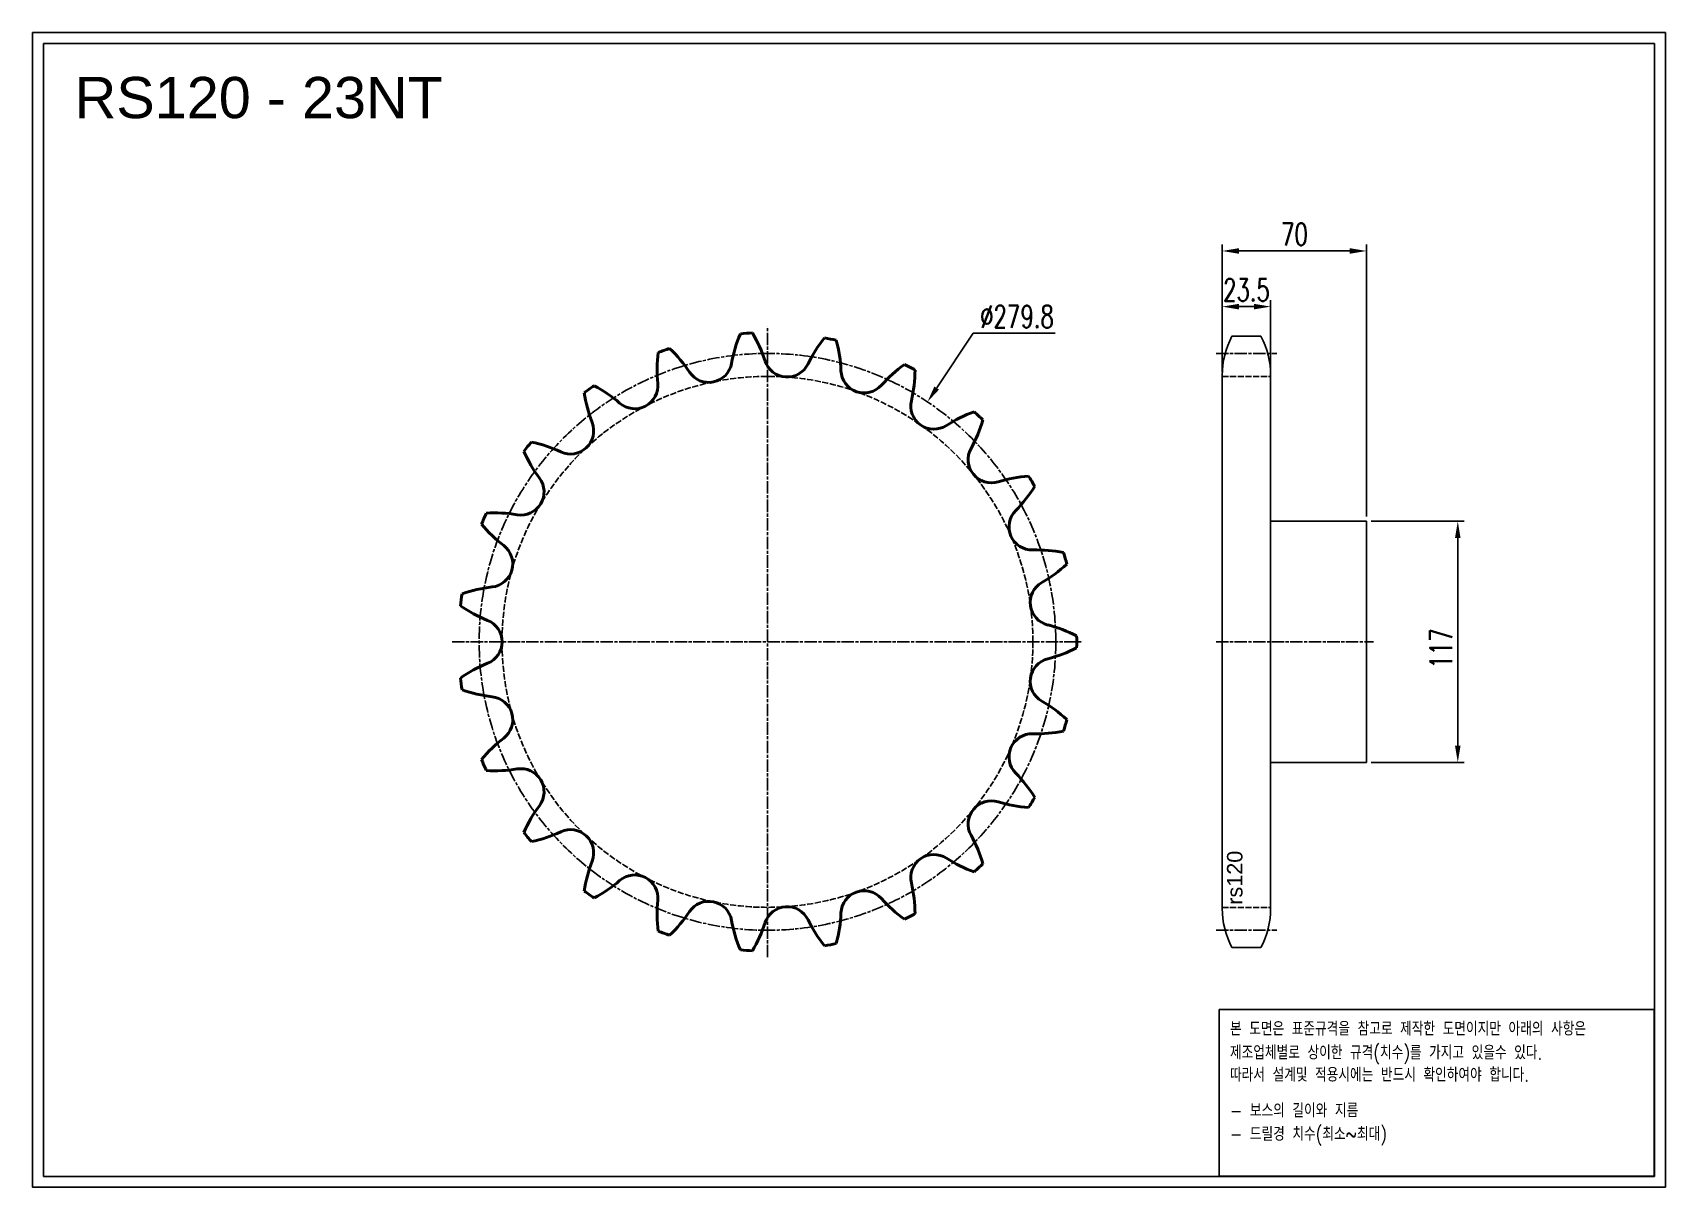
# Model space of a CAD drawing. Header units: millimetres. Extents: x -65907 to -65115, y 40123 to 40683.
import ezdxf

# ---------------------------------------------------------------- set-up
doc = ezdxf.new("R2010")
doc.units = ezdxf.units.MM
for name, pattern in [('AM_ISO02W050', [7.5, 6, -1.5]), ('AM_ISO02W050x2', [3.75, 3, -0.75]), ('AM_ISO08W050', [18, 12, -1.5, 3, -1.5]), ('AM_ISO08W050x2', [9, 6, -0.75, 1.5, -0.75])]:
    doc.linetypes.add(name, pattern=pattern)
for name, color, linetype, lineweight in [('AM_0N', 7, 'Continuous', 50), ('AM_3N', 6, 'AM_ISO02W050', 25), ('AM_7', 4, 'AM_ISO08W050', 25), ('AM_7N', 4, 'AM_ISO08W050', 25)]:
    doc.layers.add(name, color=color, linetype=linetype, lineweight=lineweight)
doc.layers.add('S-DIM', color=7, linetype='Continuous')
doc.styles.add('HAN', font='ROMANS.shx', dxfattribs={"width": 0.7, "bigfont": 'whgtxt.shx'})
doc.styles.add('HSG', font='SIMPLEX.shx', dxfattribs={"width": 0.7, "bigfont": 'HSG.shx'})
doc.styles.get("Standard").update_dxf_attribs({"font": 'arial.ttf'})
doc.dimstyles.new('APP23', dxfattribs={"dimscale": 4.5, "dimtxt": 2.4, "dimasz": 1.8, "dimexe": 0.7, "dimexo": 0.5, "dimgap": 0.6, "dimtad": 1, "dimtoh": 1, "dimdec": 1, "dimrnd": 0.01, "dimzin": 9, "dimdsep": 46, "dimtxsty": 'HSG', "dimcen": 0, "dimclrd": 1, "dimclre": 1, "dimclrt": 256, "dimazin": 2, "dimtp": 1, "dimtm": 1, "dimtfac": 0.5, "dimtdec": 1, "dimtix": 1, "dimtofl": 0, "dimtmove": 0, "dimatfit": 3, "dimfxl": 0, "dimtvp": 1, "dimtolj": 2, "dimlwd": -1, "dimlwe": -1, "dimarcsym": 0})

# ---------------------------------------------------------------- blocks, each defined once
blk = doc.blocks.new('*D1')
at = {"layer": 'Defpoints', "color": 0, "transparency": 16777216}
for p in [(-65259.72, 40445.76), (-65259.72, 40328.76), (-65215.43, 40328.76)]:
    blk.add_point(p, dxfattribs=at)
at = {"layer": 'S-DIM', "color": 1, "transparency": 16777216}
for p, q in [((-65257.47, 40445.76), (-65212.28, 40445.76)), ((-65215.43, 40437.66), (-65215.43, 40336.86)), ((-65257.47, 40328.76), (-65212.28, 40328.76))]:
    blk.add_line(p, q, dxfattribs=at)
for points in [[(-65216.78, 40437.66), (-65214.08, 40437.66), (-65215.43, 40445.76)], [(-65216.78, 40336.86), (-65214.08, 40336.86), (-65215.43, 40328.76)]]:
    blk.add_solid(points, dxfattribs=at)
at = {"layer": 'S-DIM', "transparency": 16777216, "insert": (-65223.53, 40384.09), "char_height": 10.8, "attachment_point": 5, "rotation": 90, "style": 'HSG'}
blk.add_mtext('\\A2;117', dxfattribs=at)
blk = doc.blocks.new('*D2')
at = {"layer": 'Defpoints', "color": 0, "transparency": 16777216}
for p in [(-65472.73, 40503.66), (-65627.96, 40270.86)]:
    blk.add_point(p, dxfattribs=at)
at = {"layer": 'S-DIM', "color": 1, "transparency": 16777216}
for p, q in [((-65450.53, 40536.95), (-65468.24, 40510.4)), ((-65410.75, 40536.95), (-65450.53, 40536.95))]:
    blk.add_line(p, q, dxfattribs=at)
blk.add_solid([(-65469.36, 40511.15), (-65467.11, 40509.65), (-65472.73, 40503.66)], dxfattribs=at)
at = {"layer": 'S-DIM', "transparency": 16777216, "insert": (-65429.29, 40545.05), "char_height": 10.8, "attachment_point": 5, "style": 'HSG'}
blk.add_mtext('\\A2;∅279.8', dxfattribs=at)
blk = doc.blocks.new('*D3')
at = {"layer": 'Defpoints', "color": 0, "transparency": 16777216}
for p in [(-65306.22, 40549.87), (-65329.72, 40516.05), (-65306.22, 40516.05)]:
    blk.add_point(p, dxfattribs=at)
at = {"layer": 'S-DIM', "color": 1, "transparency": 16777216}
for p, q in [((-65329.72, 40518.3), (-65329.72, 40553.02)), ((-65306.22, 40518.3), (-65306.22, 40553.02)), ((-65321.62, 40549.87), (-65314.32, 40549.87))]:
    blk.add_line(p, q, dxfattribs=at)
for points in [[(-65321.62, 40551.22), (-65321.62, 40548.52), (-65329.72, 40549.87)], [(-65314.32, 40551.22), (-65314.32, 40548.52), (-65306.22, 40549.87)]]:
    blk.add_solid(points, dxfattribs=at)
at = {"layer": 'S-DIM', "transparency": 16777216, "insert": (-65317.97, 40557.97), "char_height": 10.8, "attachment_point": 5, "style": 'HSG'}
blk.add_mtext('\\A2;23.5', dxfattribs=at)
blk = doc.blocks.new('*D4')
at = {"layer": 'Defpoints', "color": 0, "transparency": 16777216}
for p in [(-65259.72, 40576.87), (-65329.72, 40516.05), (-65259.72, 40445.76)]:
    blk.add_point(p, dxfattribs=at)
at = {"layer": 'S-DIM', "color": 1, "transparency": 16777216}
for p, q in [((-65329.72, 40518.3), (-65329.72, 40580.02)), ((-65321.62, 40576.87), (-65267.82, 40576.87)), ((-65259.72, 40448.01), (-65259.72, 40580.02))]:
    blk.add_line(p, q, dxfattribs=at)
for points in [[(-65321.62, 40578.22), (-65321.62, 40575.52), (-65329.72, 40576.87)], [(-65267.82, 40578.22), (-65267.82, 40575.52), (-65259.72, 40576.87)]]:
    blk.add_solid(points, dxfattribs=at)
at = {"layer": 'S-DIM', "transparency": 16777216, "insert": (-65294.72, 40584.97), "char_height": 10.8, "attachment_point": 5, "style": 'HSG'}
blk.add_mtext('\\A2;70', dxfattribs=at)
blk = doc.blocks.new('notice1')
at = {"color": 4}
blk.add_lwpolyline([(-22142.12, 1735.9), (-22053.8, 1735.9), (-22053.8, 1702.07), (-22142.12, 1702.07)], close=True, dxfattribs=at)
at = {"color": 4, "style": 'HAN', "width": 0.8}
for s, p in [('본 도면은 표준규격을 참고로 제작한 도면이지만 아래의 사항은', (-22139.9, 1730.62)), ('제조업체별로 상이한 규격(치수)를 가지고 있을수 있다.', (-22139.9, 1725.78)), ('따라서 설계및 적용시에는 반드시 확인하여야 합니다.', (-22139.9, 1721.28)), ('- 보스의 길이와 지름', (-22139.9, 1714.03)), ('- 드릴경 치수(최소~최대)', (-22139.9, 1709.27))]:
    blk.add_text(s, height=2.7949, dxfattribs=at).set_placement(p)

msp = doc.modelspace()

# ---------------------------------------------------------------- linework, layer by layer
for p, q in [((-65324.99, 40535.57), (-65310.95, 40535.57)), ((-65329.72, 40516.57), (-65329.72, 40257.94)), ((-65306.22, 40516.57), (-65306.22, 40257.94)), ((-65306.22, 40445.76), (-65259.72, 40445.76)), ((-65259.72, 40445.76), (-65259.72, 40328.76)), ((-65259.72, 40328.76), (-65306.22, 40328.76)), ((-65324.99, 40238.94), (-65310.95, 40238.94))]:
    msp.add_line(p, q)
for points in [[(-65906.87, 40682.76), (-65114.72, 40682.76), (-65114.72, 40122.66), (-65906.87, 40122.66)], [(-65901.54, 40677.43), (-65120.06, 40677.43), (-65120.06, 40127.99), (-65901.54, 40127.99)]]:
    msp.add_lwpolyline(points, close=True)
for centre, start, end in [((-65289.22, 40516.57), 152.02179, 180), ((-65346.72, 40516.57), 0, 27.97821), ((-65289.22, 40257.94), 180, 207.97821), ((-65346.72, 40257.94), 332.02179, 0)]:
    msp.add_arc(centre, 40.5, start, end)
at = {"layer": 'AM_0N'}
for centre, radius, start, end in [((-65502.15, 40510.52), 66.69, 156.87762, 169.78261), ((-65550.35, 40387.26), 150.03, 92.80202, 95.02406), ((-65614.87, 40502.81), 66.69, 18.04348, 30.94847), ((-65470.68, 40492.95), 66.69, 141.22544, 154.13043), ((-65550.35, 40387.26), 150.03, 77.14985, 79.37189), ((-65537.19, 40518.95), 66.69, 172.52979, 185.43478), ((-65550.35, 40387.26), 150.03, 108.4542, 110.67624), ((-65643.66, 40481.12), 66.69, 33.69565, 46.60064), ((-65581.31, 40515.94), 66.69, 2.3913, 15.2963), ((-65578.83, 40524.34), 11.23, 213.69565, 349.78261), ((-65540.79, 40526.95), 11.23, 198.04348, 334.13043), ((-65503.46, 40519.19), 11.23, 182.3913, 318.47826), ((-65445.12, 40467.54), 66.69, 125.57327, 138.47826), ((-65550.35, 40387.26), 150.03, 61.49767, 63.71972), ((-65545.44, 40519.52), 66.69, 346.73913, 359.64412), ((-65550.35, 40387.26), 150.03, 124.10637, 126.32841), ((-65665.52, 40452.46), 66.69, 49.34783, 62.25282), ((-65614.76, 40511.58), 11.23, 229.34783, 5.43478), ((-65573.21, 40517.62), 66.69, 188.18196, 201.08696), ((-65469.6, 40501.65), 11.23, 166.73913, 302.82609), ((-65427.36, 40436.17), 66.69, 109.92109, 122.82609), ((-65509.94, 40513.29), 66.69, 331.08696, 343.99195), ((-65550.35, 40387.26), 150.03, 45.8455, 48.06754), ((-65645.91, 40489.59), 11.23, 245, 21.08696), ((-65550.35, 40387.26), 150.03, 139.75854, 141.98059), ((-65607.54, 40506.62), 66.69, 203.83414, 216.73913), ((-65678.84, 40418.97), 66.69, 65, 77.90499), ((-65441.74, 40475.62), 11.23, 151.08696, 287.17391), ((-65669.98, 40460.01), 11.23, 260.65217, 36.73913), ((-65418.73, 40401.18), 66.69, 94.26892, 107.17391), ((-65550.35, 40387.26), 150.03, 30.19333, 32.41537), ((-65477.43, 40497.72), 66.69, 315.43478, 328.33978), ((-65550.35, 40387.26), 150.03, 155.41072, 157.63276), ((-65682.63, 40383.13), 66.69, 80.65217, 93.55717), ((-65421.92, 40443.04), 11.23, 135.43478, 271.52174), ((-65637.62, 40486.76), 66.69, 219.48631, 232.3913), ((-65685.17, 40425.03), 11.23, 276.30435, 52.3913), ((-65419.85, 40365.15), 66.69, 78.61675, 91.52174), ((-65450.34, 40473.95), 66.69, 299.78261, 312.6876), ((-65550.35, 40387.26), 150.03, 14.54115, 16.7632), ((-65411.64, 40406.32), 11.23, 119.78261, 255.86957), ((-65550.35, 40387.26), 150.03, 171.06289, 173.28493), ((-65676.61, 40347.59), 66.69, 96.30435, 109.20934), ((-65661.23, 40459.52), 66.69, 235.13849, 248.04348), ((-65690.36, 40387.26), 11.23, 291.95652, 68.04348), ((-65430.66, 40330.77), 66.69, 62.96457, 75.86957), ((-65430.66, 40443.75), 66.69, 284.13043, 297.03543), ((-65550.35, 40387.26), 150.03, 358.88898, 1.11102), ((-65661.23, 40314.99), 66.69, 111.95652, 124.86151), ((-65411.64, 40368.19), 11.23, 104.13043, 240.21739), ((-65550.35, 40387.26), 150.03, 186.71507, 188.93711), ((-65676.61, 40426.93), 66.69, 250.79066, 263.69565), ((-65685.17, 40349.48), 11.23, 307.6087, 83.69565), ((-65450.34, 40300.57), 66.69, 47.3124, 60.21739), ((-65550.35, 40387.26), 150.03, 343.2368, 345.45885), ((-65637.62, 40287.76), 66.69, 127.6087, 140.51369), ((-65421.92, 40331.48), 11.23, 88.47826, 224.56522), ((-65419.85, 40409.37), 66.69, 268.47826, 281.38325), ((-65550.35, 40387.26), 150.03, 202.36724, 204.58928), ((-65682.63, 40391.39), 66.69, 266.44283, 279.34783), ((-65669.98, 40314.51), 11.23, 323.26087, 99.34783), ((-65477.43, 40276.8), 66.69, 31.66022, 44.56522), ((-65607.54, 40267.9), 66.69, 143.26087, 156.16586), ((-65441.74, 40298.9), 11.23, 72.82609, 208.91304), ((-65418.73, 40373.34), 66.69, 252.82609, 265.73108), ((-65550.35, 40387.26), 150.03, 327.58463, 329.80667), ((-65550.35, 40387.26), 150.03, 218.01941, 220.24146), ((-65678.84, 40355.55), 66.69, 282.09501, 295), ((-65645.91, 40284.93), 11.23, 338.91304, 115), ((-65509.94, 40261.23), 66.69, 16.00805, 28.91304), ((-65573.21, 40256.9), 66.69, 158.91304, 171.81804), ((-65469.6, 40272.87), 11.23, 57.17391, 193.26087), ((-65427.36, 40338.35), 66.69, 237.17391, 250.07891), ((-65614.76, 40262.94), 11.23, 354.56522, 130.65217), ((-65550.35, 40387.26), 150.03, 311.93246, 314.1545), ((-65550.35, 40387.26), 150.03, 233.67159, 235.89363), ((-65665.52, 40322.06), 66.69, 297.74718, 310.65217), ((-65503.46, 40255.33), 11.23, 41.52174, 177.6087), ((-65545.44, 40255), 66.69, 0.35588, 13.26087), ((-65537.19, 40255.56), 66.69, 174.56522, 187.47021), ((-65578.83, 40250.17), 11.23, 10.21739, 146.30435), ((-65540.79, 40247.57), 11.23, 25.86957, 161.95652), ((-65445.12, 40306.98), 66.69, 221.52174, 234.42673), ((-65643.66, 40293.4), 66.69, 313.39936, 326.30435), ((-65502.15, 40264), 66.69, 190.21739, 203.12238), ((-65614.87, 40271.71), 66.69, 329.05153, 341.95652), ((-65470.68, 40281.57), 66.69, 205.86957, 218.77456), ((-65581.31, 40258.58), 66.69, 344.7037, 357.6087), ((-65550.35, 40387.26), 150.03, 296.28028, 298.50233), ((-65550.35, 40387.26), 150.03, 249.32376, 251.5458), ((-65550.35, 40387.26), 150.03, 264.97594, 267.19798), ((-65550.35, 40387.26), 150.03, 280.62811, 282.85015)]:
    msp.add_arc(centre, radius, start, end, dxfattribs=at)
at = {"layer": 'AM_3N', "linetype": 'AM_ISO02W050x2'}
for p, q in [((-65329.72, 40516.05), (-65306.22, 40516.05)), ((-65329.72, 40258.47), (-65306.22, 40258.47))]:
    msp.add_line(p, q, dxfattribs=at)
msp.add_circle((-65550.35, 40387.26), 128.79, dxfattribs=at)
at = {"layer": 'AM_7', "linetype": 'AM_ISO08W050x2'}
for p, q in [((-65332.72, 40527.16), (-65303.22, 40527.16)), ((-65332.72, 40387.26), (-65256.29, 40387.26)), ((-65332.72, 40247.36), (-65303.22, 40247.36))]:
    msp.add_line(p, q, dxfattribs=at)
msp.add_circle((-65550.35, 40387.26), 139.9, dxfattribs=at)
at = {"layer": 'AM_7N', "linetype": 'AM_ISO08W050x2'}
for p, q in [((-65550.35, 40234.23), (-65550.35, 40540.29)), ((-65703.37, 40387.26), (-65397.32, 40387.26))]:
    msp.add_line(p, q, dxfattribs=at)

# ---------------------------------------------------------------- block references
at = {"xscale": 2.3911759872, "yscale": 2.3911759872, "zscale": 2.3911759872}
msp.add_blockref('notice1', (-12385.55, 36058.05), dxfattribs=at)

# ---------------------------------------------------------------- texts
msp.add_text('RS120 - 23NT', height=20.0038).set_placement((-65886.47, 40641.28))
at = {"insert": (-65327.4, 40259.73), "char_height": 7.5, "attachment_point": 1, "rotation": 90}
msp.add_mtext_dynamic_manual_height_columns('rs120', width=80.6418, gutter_width=37.5, heights=[0], dxfattribs=at)

# ---------------------------------------------------------------- dimensions: what is measured, and where the dimension line sits
at = {"layer": 'S-DIM'}
dim = msp.add_linear_dim(base=(-65259.72, 40576.87), p1=(-65329.72, 40516.05), p2=(-65259.72, 40445.76), dimstyle='APP23', dxfattribs=at)
dim.commit()
dim.dimension.update_dxf_attribs({"geometry": '*D4', "text_midpoint": (-65294.72, 40584.97)})
dim = msp.add_linear_dim(base=(-65306.22, 40549.87), p1=(-65329.72, 40516.05), p2=(-65306.22, 40516.05), dimstyle='APP23', dxfattribs=at)
dim.commit()
dim.dimension.update_dxf_attribs({"geometry": '*D3', "text_midpoint": (-65317.97, 40549.87), "dimtype": 128})
dim = msp.add_diameter_dim_2p(p1=(-65627.96, 40270.86), p2=(-65472.73, 40503.66), dimstyle='APP23', dxfattribs=at)
dim.commit()
dim.dimension.update_dxf_attribs({"geometry": '*D2', "text_midpoint": (-65429.29, 40536.95), "dimtype": 131})
dim = msp.add_linear_dim(base=(-65215.43, 40328.76), p1=(-65259.72, 40445.76), p2=(-65259.72, 40328.76), angle=90, dimstyle='APP23', dxfattribs=at)
dim.commit()
dim.dimension.update_dxf_attribs({"geometry": '*D1', "text_midpoint": (-65215.43, 40384.09), "dimtype": 128})

doc.saveas('drawing.dxf')
